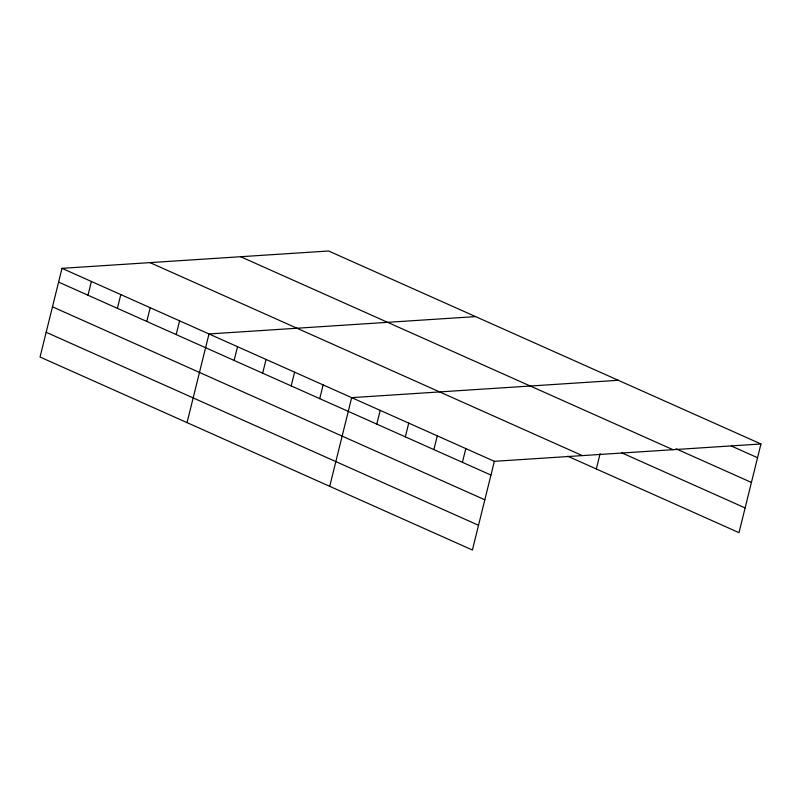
<?xml version="1.0" encoding="UTF-8"?>
<svg xmlns="http://www.w3.org/2000/svg" width="801" height="801" viewBox="0 0 801 801"><rect width="100%" height="100%" fill="white"/><g stroke="black" fill="none" stroke-linecap="round" stroke-linejoin="round"><path stroke-width="1.2" d="M760.95 443.974L328.6 250.993L61.997 268.345L40.05 357.026L472.4 550.007L494.347 461.326L760.95 443.974L739.003 532.655L567.789 456.23M88 295.209L91.394 281.471M117.397 308.335L120.801 294.588M146.793 321.451L150.198 307.714M176.19 334.578L179.594 320.841M187.044 422.648L208.991 333.957L475.604 316.605M234.132 360.44L237.527 346.693M262.668 373.176L266.062 359.429M291.204 385.912L294.598 372.175M319.729 398.648L323.133 384.911M329.722 486.327L351.669 397.646L618.272 380.285M376.8 424.119L380.205 410.382M405.336 436.855L408.74 423.118M433.872 449.591L437.276 435.854M462.407 462.327L465.812 448.59M596.324 468.965L600.119 453.656M731.293 445.997L757.546 457.711M676.094 448.82L751.428 482.442M240.62 256.72L672.97 449.701M621.856 452.895L745.12 507.924M149.977 262.618L582.327 455.599M61.997 268.345L494.347 461.326M58.593 282.092L490.943 475.063M52.476 306.823L484.825 499.794M46.168 332.295L478.517 525.276"/></g></svg>
